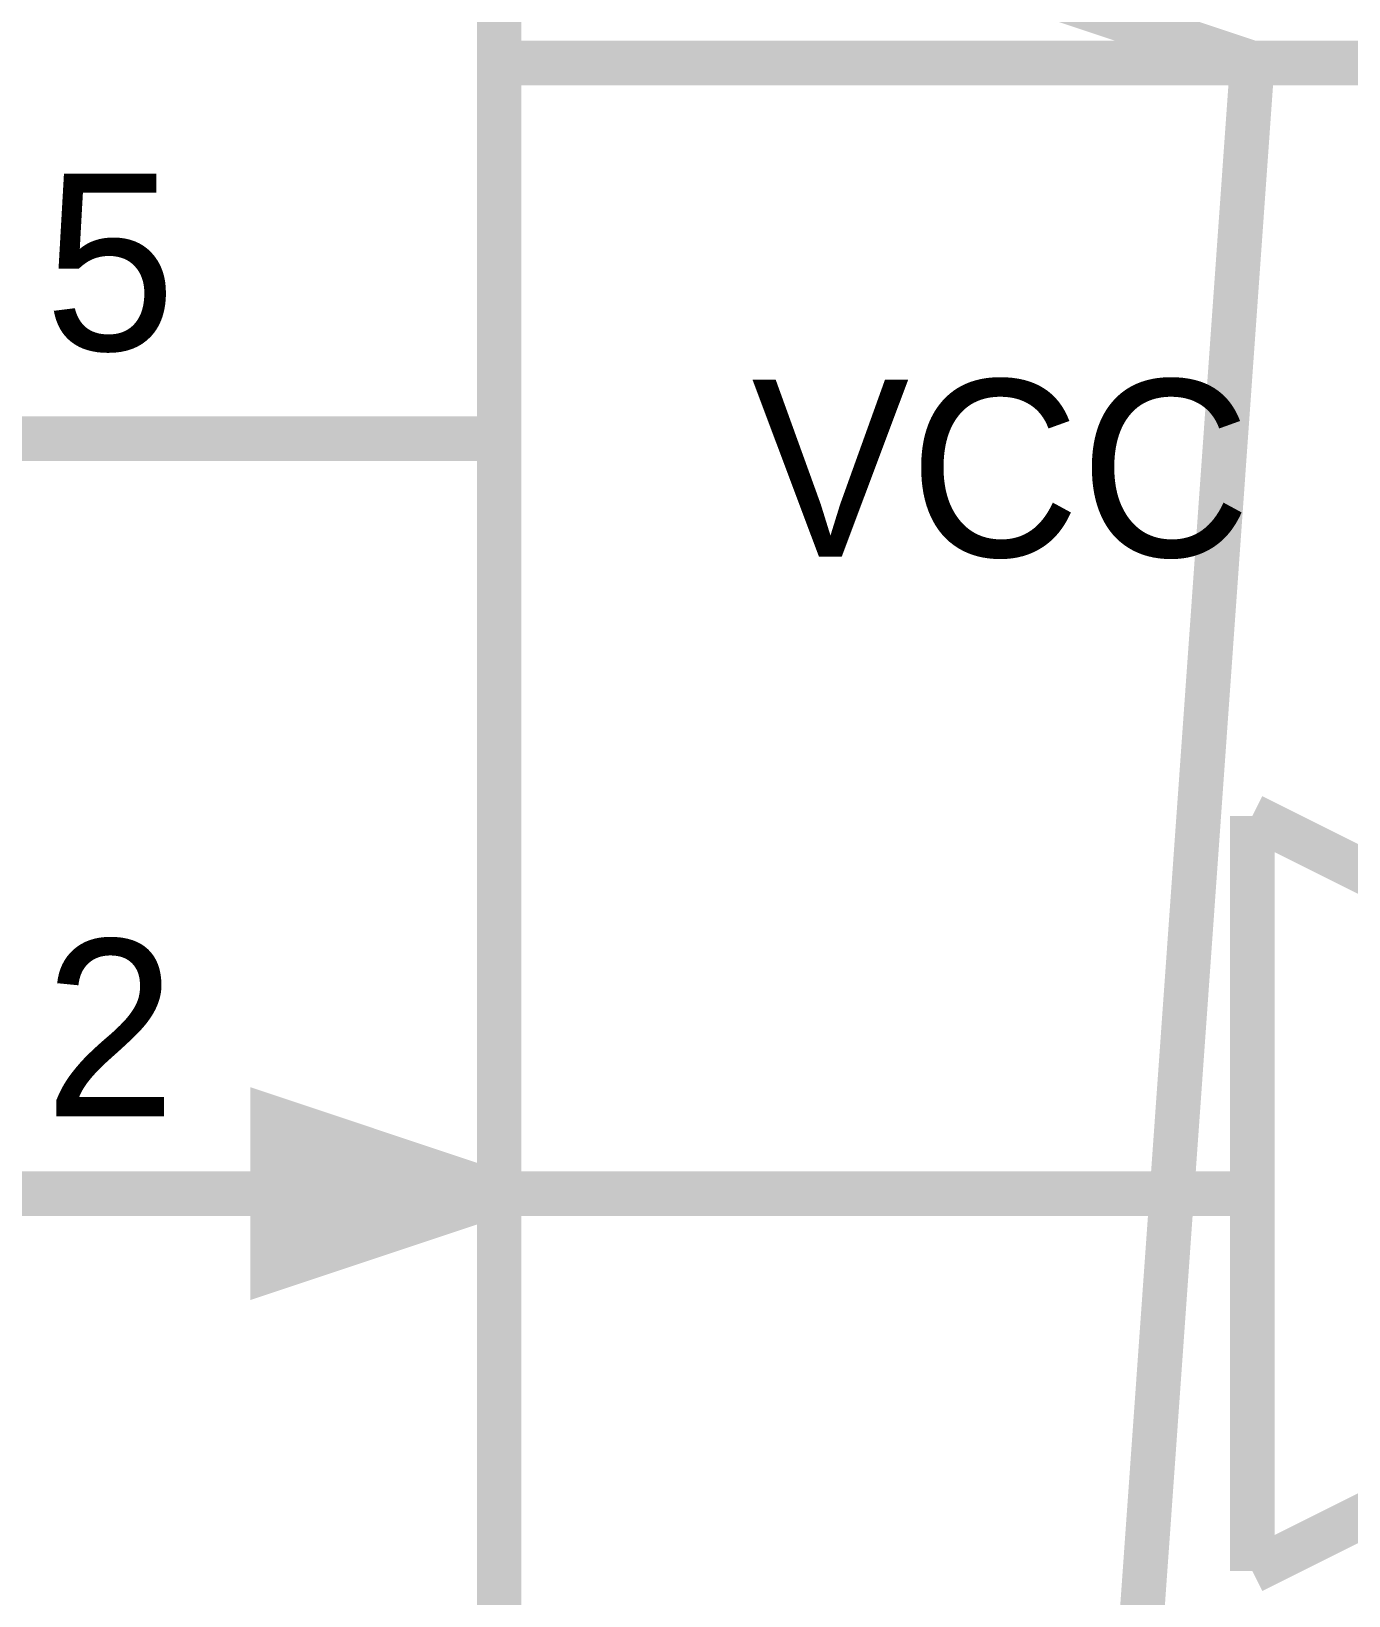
# Model space of a CAD drawing. Header units: inches. Extents: x 0 to 569, y 0 to 432.
# Drawn here: x 55.28 to 64.15, y 106.51 to 117.04 of the extents above; entities that cross this region are included whole.
import ezdxf

# ---------------------------------------------------------------- set-up
doc = ezdxf.new("R2010")
doc.units = ezdxf.units.IN
doc.layers.add('Sheet', color=255, linetype='Continuous')

msp = doc.modelspace()

# ---------------------------------------------------------------- linework, layer by layer
at = {"layer": 'Sheet'}
for points in [[(55.885, 81.273, 0.3, 0.3, 0), (55.885, 93.973, 0.3, 0.3, 0), (58.427, 93.973, 0.3, 0.3, 0), (58.427, 119.373, 0.3, 0.3, 0)], [(60.97, 81.273, 0.3, 0.3, 0), (63.5, 116.83, 0.3, 0.3, 0), (55.885, 119.373, 0.3, 0.3, 0)], [(58.427, 114.3, 0.3, 0.3, 0), (53.342, 114.3, 0.3, 0.3, 0)], [(63.5, 109.215, 0.3, 0.3, 0), (63.5, 111.758, 0.3, 0.3, 0)], [(63.5, 111.758, 0.3, 0.3, 0), (63.5, 106.673, 0.3, 0.3, 0)], [(68.585, 109.215, 0.3, 0.3, 0), (63.5, 111.758, 0.3, 0.3, 0)], [(58.427, 109.215, 0.3, 0.3, 0), (53.342, 109.215, 0.3, 0.3, 0)], [(58.427, 109.215, 0.3, 0.3, 0), (63.5, 109.215, 0.3, 0.3, 0)], [(60.97, 109.215, 0.3, 0.3, 0), (63.5, 109.215, 0.3, 0.3, 0)], [(63.5, 106.673, 0.3, 0.3, 0), (68.585, 109.215, 0.3, 0.3, 0)]]:
    msp.add_lwpolyline(points, format="xyseb", dxfattribs=at)
for points in [[(58.427, 116.83, 0.3, 0.3, 0), (73.67, 116.83, 0.3, 0.3, 0), (73.67, 101.6, 0.3, 0.3, 0), (58.427, 101.6, 0.3, 0.3, 0), (58.427, 116.83, 0.3, 0.3, 0)], [(58.427, 116.83, 0.0991, 0.0991, 0), (58.427, 101.6, 0.0991, 0.0991, 0), (73.67, 101.6, 0.0991, 0.0991, 0), (73.67, 116.83, 0.0991, 0.0991, 0), (58.427, 116.83, 0.0991, 0.0991, 0), (58.427, 116.83, 0.0991, 0.0991, 0)], [(56.902, 109.724, 0.3, 0.3, 0), (58.427, 109.215, 0.3, 0.3, 0), (56.902, 108.707, 0.3, 0.3, 0), (56.902, 109.724, 0.3, 0.3, 0)], [(56.902, 109.724, 0.0991, 0.0991, 0), (58.427, 109.215, 0.0991, 0.0991, 0), (56.902, 108.707, 0.0991, 0.0991, 0), (56.902, 109.724, 0.0991, 0.0991, 0)]]:
    msp.add_lwpolyline(points, format="xyseb", close=True, dxfattribs=at)
msp.add_solid([(56.846, 108.643), (58.577, 109.22), (56.846, 109.797)], dxfattribs=at)

# ---------------------------------------------------------------- texts
for s, height, p in [('5', 1.191, (55.364, 114.895)), ('VCC', 1.1906, (60.127, 113.506)), ('2', 1.191, (55.364, 109.736))]:
    msp.add_text(s, height=height, dxfattribs=at).set_placement(p)

doc.saveas('drawing.dxf')
